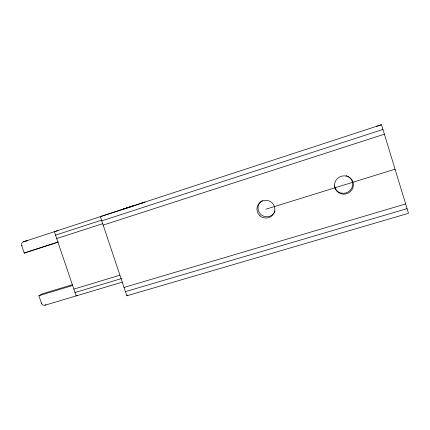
<?xml version="1.0" encoding="UTF-8"?>
<svg xmlns="http://www.w3.org/2000/svg" width="430" height="430" viewBox="0 0 430 430"><rect width="100%" height="100%" fill="white"/><g stroke="black" fill="none" stroke-linecap="round" stroke-linejoin="round"><path stroke-width="0.64" d="M133.09 205.965L100.335 216.623L126.829 295.808L127.871 294.991M77.26 295.227L76.174 295.899L54.379 231.705L57.942 230.544M72.186 284.746L42.591 293.733L38.888 295.722L41.447 303.177A2.988 2.73 59.3 0 0 45.037 305.203L45.951 304.666M41.447 303.177L41.909 302.913M126.829 295.808L408.5 213.312L381.496 124.689L23.317 241.859A3.01 2.757 66.5 0 0 21.677 245.562L24.257 253.087L27.611 251.862M21.677 245.562L22.177 245.39M381.496 124.689L376.54 126.318M133.246 205.916L128.376 207.513M127.93 207.604L121.335 209.765L145.034 202.068L139.863 203.761M23.317 241.859L27.251 240.58A2.972 2.725 66.5 0 0 26.364 241.085M55.545 235.14L101.501 220.187M101.754 220.864L382.942 129.446M56.712 238.575L102.673 223.686M103.173 225.105L384.388 134.192M28.17 251.657L47.725 245.358M48.348 245.154L58.34 241.934M24.257 253.087L57.953 242.23M265.864 209.211L395.057 169.189M38.888 295.722L72.643 285.482M73.869 289.105L119.911 275.216M75.024 292.502L121.711 278.489M45.037 305.203L122.227 282.144M124.028 287.439L405.646 203.954M125.431 291.626L407.076 208.636M275.087 211.012A8.799 8.718 8.9 0 1 261.166 214.774A8.799 8.718 8.9 0 1 262.397 200.52M346.021 175.596A9.288 8.982 -17.2 0 1 352.659 185.346A9.288 8.982 -17.2 0 1 343.554 193.312A9.288 8.982 -17.2 0 1 334.325 185.819M259.989 215.849A8.955 8.874 10.4 0 0 274.673 210.953A8.955 8.874 10.4 0 0 263.01 200.783A8.955 8.874 10.4 0 0 259.989 215.849M341.135 193.806A9.46 9.148 -17 0 0 353.175 182.847A9.46 9.148 -17 0 0 337.588 178.364A9.46 9.148 -17 0 0 341.135 193.806"/></g></svg>
